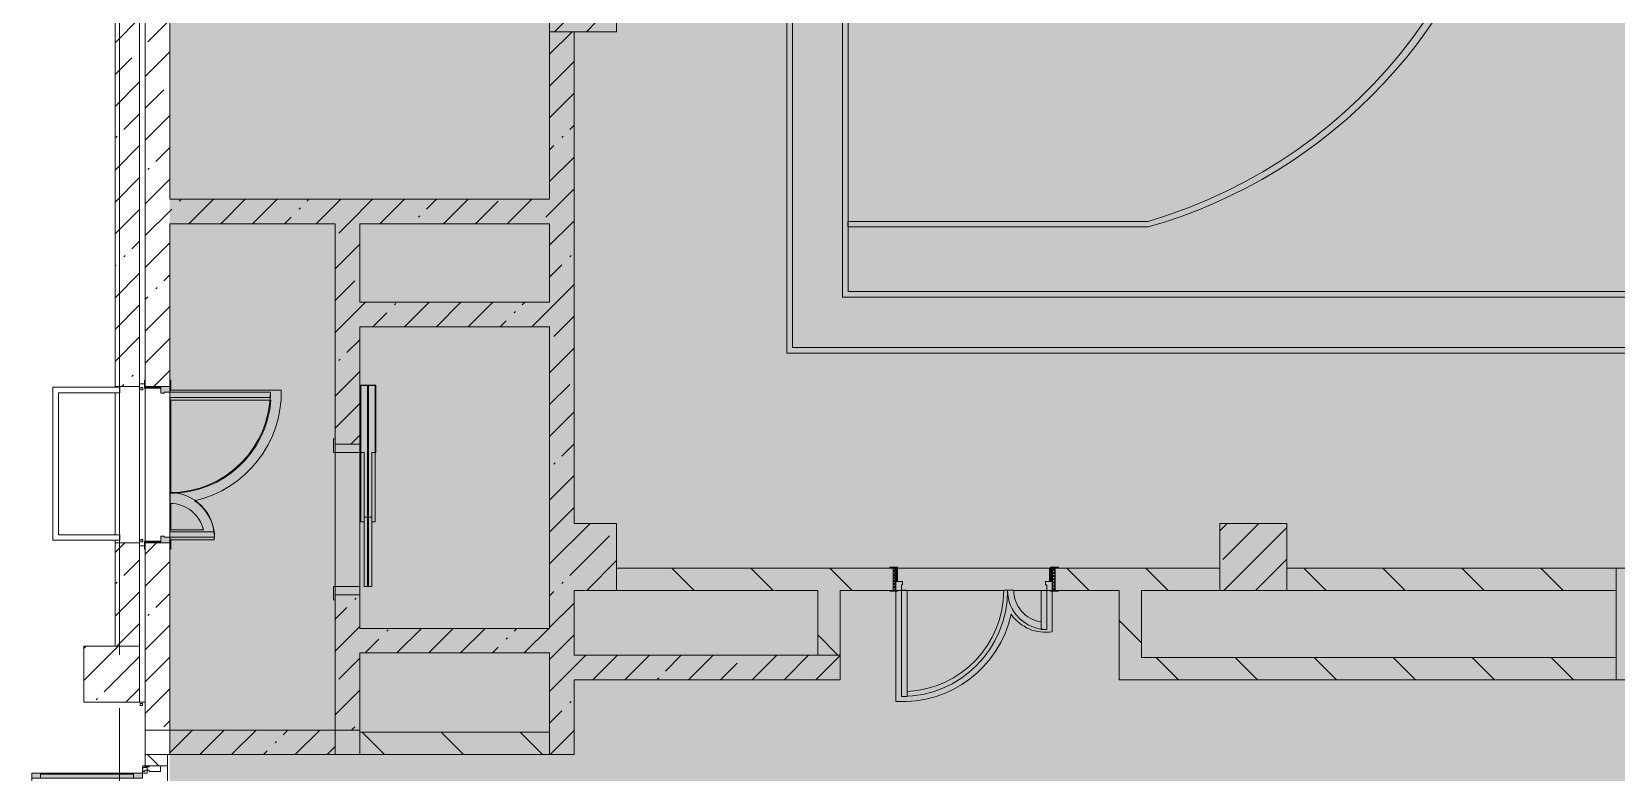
# Model space of a CAD drawing. Header units: millimetres. Extents: x 35098 to 231722, y -8553 to 29000.
# Drawn here: x 142236 to 156422, y 10072 to 16700 of the extents above; entities that cross this region are included whole.
import ezdxf

# ---------------------------------------------------------------- set-up
doc = ezdxf.new("R2010")
doc.units = ezdxf.units.MM
doc.linetypes.add('Осевая', pattern=[3175, 635, -476.25, 1587.5, -476.25])
doc.layers.add('A-DETL-GENF-1', color=7, linetype='Continuous', lineweight=9, true_color=0xc0c0c0, transparency=0.4)
for name, color, linetype, lineweight, true_color in [('A-DETL-GENF-2', 7, 'Continuous', 5, 0xe2e2e2), ('A-DETL-GENF-3', 7, 'Continuous', 5, 0xaaaaaa), ('A-DOOR-2', 7, 'Continuous', 5, 0xaaaaaa), ('A-DOOR-3', 7, 'Continuous', 5, 0xe2e2e2), ('A-DOOR-4', 7, 'Continuous', 5, 0xb7b7b7), ('A-DOOR-FRAM-1', 7, 'Continuous', 5, 0xe2e2e2), ('A-DOOR-FRAM-2', 7, 'Continuous', 5, 0xaaaaaa), ('A-DOOR-FRAM-3', 7, 'Continuous', 5, 0xb7b7b7), ('A-FLOR-1', 7, 'Continuous', 5, 0xaaaaaa), ('A-FLOR-2', 7, 'Continuous', 5, 0xb7b7b7), ('A-WALL-5', 7, 'Continuous', 9, 0x737373), ('I-WALL-4', 7, 'Continuous', 5, 0x737373), ('S-COLS-2', 7, 'Continuous', 5, 0x737373)]:
    doc.layers.add(name, color=color, linetype=linetype, lineweight=lineweight, true_color=true_color)
for name, color, linetype, lineweight in [('A-GLAZ-CWMG-1', 7, 'Continuous', 5), ('A-WALL-4', 7, 'Continuous', 5), ('I-WALL-3', 7, 'Continuous', 5), ('S-COLS-1', 7, 'Continuous', 5), ('Оси', 7, 'Continuous', 9), ('Оси-2', 7, 'Осевая', 9)]:
    doc.layers.add(name, color=color, linetype=linetype, lineweight=lineweight)
pattern_1 = [(135, (104712.3, 0), (-353.5534, -353.5534), [])]
pattern_2 = [(45, (104712.3, 0), (-285.123, 285.123), []), (45, (104997.44, 0), (-285.123, 285.123), [504.031, -100.806, 16.764, -84.042])]

# ---------------------------------------------------------------- blocks, each defined once
blk = doc.blocks.new('BSC_Колонна _Прямоугольная - 600х600-V94-2_7_2_птичка')
at = {"layer": 'S-COLS-1'}
h = blk.add_hatch(dxfattribs=at)
h.set_pattern_fill('FP_133', color=256, style=0, pattern_type=2)
h.set_pattern_definition([(45, (-42460, -17000), (-285.123, 285.123), []), (45, (-42174.88, -17000), (-285.123, 285.123), [504.031, -100.806, 16.764, -84.042])])
h.paths.add_polyline_path([(-300, -300), (300, -300), (300, 300), (-300, 300)])
at = {"layer": 'S-COLS-2'}
for p, q in [((300, 300), (-300, 300)), ((-300, 300), (-300, -300)), ((300, -300), (300, 300)), ((-300, -300), (300, -300))]:
    blk.add_line(p, q, dxfattribs=at)
blk = doc.blocks.new('110_Дверь_СКБ_2Ст - Д-6_л__ ДОО_Дв_1450x2100h_Дверь из раздевальной в коридор-V136-2_7_2_птичка')
at = {"layer": 'A-DOOR-2'}
h = blk.add_hatch(dxfattribs=at)
h.set_pattern_fill('FP_122', color=256, style=0, pattern_type=2)
h.set_pattern_definition([(135, (1576.41, 164.685), (-14.14214, -14.14214), []), (225, (1576.41, 164.685), (14.14214, -14.14214), [])])
h.paths.add_polyline_path([(737.5, 100), (712.5, 100), (712.5, -100), (737.5, -100), (737.5, 0.5)])
at = {"layer": 'A-DOOR-3'}
for points in [[(612.5, 1050), (612.5, 100), (662.5, 100), (662.5, 1050)], [(-637.5, 450), (-637.5, 100), (-587.5, 100), (-587.5, 450)]]:
    blk.add_hatch(color=256, dxfattribs=at).paths.add_polyline_path(points)
h = blk.add_hatch(color=256, dxfattribs=at)
h.paths.add_polyline_path([(-637.5, 100), (-687.5, 100), (-687.5, 20), (-627.5, 20), (-627.5, 50), (-637.5, 50)])
h.paths.add_polyline_path([(712.5, 100), (662.5, 100), (662.5, 50), (652.5, 50), (652.5, 20), (712.5, 20)])
at = {"layer": 'A-DOOR-FRAM-1'}
for points in [[(-742.5, 108), (-742.5, 100), (-672.5, 100), (-672.5, 108)], [(-672.5, 20), (-687.5, 20), (-687.5, -100), (-672.5, -100), (-672.5, 0.5)], [(767.5, 108), (697.5, 108), (697.5, 100), (767.5, 100)], [(712.5, 20), (697.5, 20), (697.5, -100), (712.5, -100), (712.5, 0.5)], [(-672.5, -100), (-742.5, -100), (-742.5, -108), (-672.5, -108)], [(767.5, -100), (697.5, -100), (697.5, -108), (767.5, -108)]]:
    blk.add_hatch(color=256, dxfattribs=at).paths.add_polyline_path(points)
at = {"layer": 'A-DOOR-FRAM-2'}
h = blk.add_hatch(dxfattribs=at)
h.set_pattern_fill('FP_123', color=256, style=0, pattern_type=2)
h.set_pattern_definition([(45, (-546.384, 164.685), (-14.1421, 14.1421), []), (135, (-546.384, 164.685), (-14.1421, -14.1421), [])])
h.paths.add_polyline_path([(-712.5, 100), (-712.5, -100), (-687.5, -100), (-687.5, 100)])
at = {"layer": 'A-DOOR-4'}
for p, q in [((662.5, 1050), (612.5, 1050)), ((612.5, 1050), (612.5, 100)), ((662.5, 100), (662.5, 1050)), ((-637.5, 450), (-637.5, 100)), ((-587.5, 450), (-637.5, 450)), ((-587.5, 100), (-587.5, 450)), ((-637.5, 100), (-587.5, 100)), ((612.5, 100), (662.5, 100))]:
    blk.add_line(p, q, dxfattribs=at)
for centre, radius, start, end in [((662.5, 100), 950, 90, 180), ((-637.5, 100), 350, 360, 90)]:
    blk.add_arc(centre, radius, start, end, dxfattribs=at)
at = {"layer": 'A-DOOR-FRAM-3'}
for p, q in [((-672.5, 108), (-742.5, 108)), ((-742.5, 108), (-742.5, 100)), ((-742.5, 100), (-672.5, 100)), ((-687.5, 100), (-712.5, 100)), ((-712.5, 100), (-712.5, -100)), ((-637.5, 100), (-687.5, 100)), ((-687.5, 100), (-687.5, 20)), ((-687.5, -100), (-687.5, 100)), ((-687.5, 20), (-627.5, 20)), ((-672.5, 20), (-687.5, 20)), ((-687.5, 20), (-687.5, -100)), ((-672.5, 100), (-672.5, 108)), ((-672.5, -100), (-672.5, 20)), ((-637.5, 50), (-637.5, 100)), ((-627.5, 50), (-637.5, 50)), ((-627.5, 20), (-627.5, 50)), ((662.5, 50), (652.5, 50)), ((652.5, 50), (652.5, 20)), ((652.5, 20), (712.5, 20)), ((662.5, 100), (662.5, 50)), ((712.5, 100), (662.5, 100)), ((767.5, 108), (697.5, 108)), ((697.5, 108), (697.5, 100)), ((697.5, 100), (767.5, 100)), ((712.5, 20), (697.5, 20)), ((697.5, 20), (697.5, -100)), ((712.5, 20), (712.5, 100)), ((737.5, 100), (712.5, 100)), ((712.5, 100), (712.5, -100)), ((712.5, -100), (712.5, 20)), ((737.5, -100), (737.5, 100)), ((767.5, 100), (767.5, 108)), ((-672.5, -100), (-742.5, -100)), ((-742.5, -100), (-742.5, -108)), ((-742.5, -108), (-672.5, -108)), ((-712.5, -100), (-687.5, -100)), ((-687.5, -100), (-672.5, -100)), ((-672.5, -108), (-672.5, -100)), ((697.5, -100), (712.5, -100)), ((767.5, -100), (697.5, -100)), ((697.5, -100), (697.5, -108)), ((697.5, -108), (767.5, -108)), ((712.5, -100), (737.5, -100)), ((767.5, -108), (767.5, -100))]:
    blk.add_line(p, q, dxfattribs=at)
blk = doc.blocks.new('110_Дверь_СКБ_2Ст - Д-2 1450x2100h_Лестничная клетка EIS60-31576737-2_7_2_птичка')
at = {"layer": 'A-DOOR-3'}
for points in [[(-587.5, 110), (-587.5, 1010), (-637.5, 1010), (-637.5, 110)], [(662.5, 510), (612.5, 510), (612.5, 110), (662.5, 110)], [(712.5, 30), (697.5, 30), (697.5, -110), (712.5, -110)]]:
    blk.add_hatch(color=256, dxfattribs=at).paths.add_polyline_path(points)
h = blk.add_hatch(color=256, dxfattribs=at)
h.paths.add_polyline_path([(712.5, 110), (662.5, 110), (662.5, 60), (652.5, 60), (652.5, 30), (712.5, 30), (712.5, 90.1)])
h.paths.add_polyline_path([(-627.5, 30), (-627.5, 60), (-637.5, 60), (-637.5, 110), (-687.5, 110), (-687.5, 30)])
at = {"layer": 'A-DOOR-FRAM-1'}
for points in [[(-672.5, 110), (-672.5, 118), (-742.5, 118), (-742.5, 110), (-697.3, 110)], [(-672.5, 30), (-687.5, 30), (-687.5, -110), (-672.5, -110)], [(767.5, 110), (767.5, 118), (697.5, 118), (697.5, 110)], [(-672.5, -110), (-742.5, -110), (-742.5, -118), (-672.5, -118)], [(767.5, -118), (767.5, -110), (697.5, -110), (697.5, -118)]]:
    blk.add_hatch(color=256, dxfattribs=at).paths.add_polyline_path(points)
at = {"layer": 'A-DOOR-4'}
for p, q in [((-637.5, 1010), (-637.5, 110)), ((-587.5, 1010), (-637.5, 1010)), ((-587.5, 110), (-587.5, 1010)), ((662.5, 510), (612.5, 510)), ((612.5, 510), (612.5, 110)), ((662.5, 110), (662.5, 510)), ((-637.5, 110), (-587.5, 110)), ((612.5, 110), (662.5, 110))]:
    blk.add_line(p, q, dxfattribs=at)
for centre, radius, start, end in [((-637.5, 110), 900, 0, 90), ((662.5, 110), 400, 90, 180)]:
    blk.add_arc(centre, radius, start, end, dxfattribs=at)
at = {"layer": 'A-DOOR-FRAM-2'}
for p, q in [((-687.5, 110), (-687.5, 30)), ((-687.5, 30), (-627.5, 30)), ((-672.5, 30), (-687.5, 30)), ((-687.5, 30), (-687.5, -110)), ((-672.5, -110), (-672.5, 30)), ((-637.5, 60), (-637.5, 110)), ((-627.5, 60), (-637.5, 60)), ((-627.5, 30), (-627.5, 60)), ((662.5, 60), (652.5, 60)), ((652.5, 60), (652.5, 30)), ((652.5, 30), (712.5, 30)), ((662.5, 110), (662.5, 60)), ((712.5, 30), (697.5, 30)), ((697.5, 30), (697.5, -110)), ((712.5, 30), (712.5, 110)), ((712.5, -110), (712.5, 30)), ((-672.5, -110), (-742.5, -110)), ((-742.5, -110), (-742.5, -118)), ((-742.5, -118), (-672.5, -118)), ((-687.5, -110), (-672.5, -110)), ((-672.5, -118), (-672.5, -110)), ((697.5, -110), (712.5, -110)), ((767.5, -110), (697.5, -110)), ((697.5, -110), (697.5, -118)), ((697.5, -118), (767.5, -118)), ((767.5, -118), (767.5, -110))]:
    blk.add_line(p, q, dxfattribs=at)
at = {"layer": 'A-DOOR-FRAM-3'}
for p, q in [((-672.5, 118), (-742.5, 118)), ((-742.5, 118), (-742.5, 110)), ((-742.5, 110), (-672.5, 110)), ((-637.5, 110), (-687.5, 110)), ((-672.5, 110), (-672.5, 118)), ((712.5, 110), (662.5, 110)), ((767.5, 118), (697.5, 118)), ((697.5, 118), (697.5, 110)), ((697.5, 110), (767.5, 110)), ((767.5, 110), (767.5, 118))]:
    blk.add_line(p, q, dxfattribs=at)
blk = doc.blocks.new('BSC_Колонна _Прямоугольная - 500х500-V183-2_7_2_птичка')
at = {"layer": 'S-COLS-1'}
h = blk.add_hatch(dxfattribs=at)
h.set_pattern_fill('FP_208', color=256, style=0, pattern_type=2)
h.set_pattern_definition([(45, (-38240, -10950), (-285.123, 285.123), []), (45, (-37954.88, -10950), (-285.123, 285.123), [504.031, -100.806, 16.764, -84.042])])
h.paths.add_polyline_path([(-250, -250), (250, -250), (250, 250), (-250, 250)])
for p, q in [((250, 250), (-250, 250)), ((-250, 250), (-250, -250)), ((250, -250), (250, 250)), ((-250, -250), (250, -250))]:
    blk.add_line(p, q, dxfattribs=at)
blk = doc.blocks.new('DOR_Дверь лифта - 1350х2050h-V188-2_7_2_птичка')
at = {"layer": 'A-DOOR-4'}
for p, q in [((-600, 125), (-720, 125)), ((-720, 125), (-720, 110)), ((-720, 110), (-600, 110)), ((-675, 110), (-675, -110)), ((-600, 110), (-675, 110)), ((-600, 110), (-600, 125)), ((600, 110), (-600, 110)), ((-600, 110), (-600, -110)), ((720, 125), (600, 125)), ((600, 125), (600, 110)), ((600, -110), (600, 110)), ((675, 110), (600, 110)), ((600, 110), (720, 110)), ((675, -110), (675, 110)), ((720, 110), (720, 125)), ((-675, -110), (-600, -110)), ((-600, -110), (600, -110)), ((-20, -120), (-20, -150)), ((600, -120), (-20, -120)), ((600, -110), (675, -110)), ((600, -150), (600, -120)), ((-600, -150), (-600, -180)), ((20, -150), (-600, -150)), ((-600, -180), (20, -180)), ((-600, -190), (-600, -220)), ((20, -190), (-600, -190)), ((-600, -220), (20, -220)), ((-20, -150), (600, -150)), ((-20, -220), (-20, -250)), ((600, -220), (-20, -220)), ((-20, -250), (600, -250)), ((20, -180), (20, -150)), ((20, -220), (20, -190)), ((600, -250), (600, -220))]:
    blk.add_line(p, q, dxfattribs=at)
at = {"layer": 'A-DOOR-FRAM-3'}
for p, q in [((600, -117), (600, -120)), ((1203, -117), (600, -117)), ((600, -120), (1200, -120)), ((1200, -120), (1200, -180)), ((1203, -183), (1203, -117)), ((1200, -180), (20, -180)), ((20, -180), (20, -183)), ((20, -183), (1203, -183)), ((1203, -187), (20, -187)), ((20, -187), (20, -190)), ((20, -190), (1200, -190)), ((600, -250), (600, -253)), ((1200, -250), (600, -250)), ((600, -253), (1203, -253)), ((1200, -190), (1200, -250)), ((1203, -253), (1203, -187))]:
    blk.add_line(p, q, dxfattribs=at)
blk = doc.blocks.new('Дверь_Витражная_остекление_ - ДВН_ДАО_Главный вход_1800 в свету 5-32258809-2_7_2_птичка')
at = {"layer": 'A-DETL-GENF-2'}
for points in [[(-947.5, -723.4), (-947.5, -20), (-992.5, -20), (-992.5, -1012.5), (-947.5, -1012.5)], [(1042.5, -1012.5), (1042.5, -20), (997.5, -20), (997.5, -1012.5)]]:
    blk.add_hatch(color=256, dxfattribs=at).paths.add_polyline_path(points)
at = {"layer": 'A-DETL-GENF-3'}
for p, q in [((-947.5, -20), (-992.5, -20)), ((-992.5, -1012.5), (-992.5, -20)), ((-947.5, -20), (-992.5, -20)), ((-992.5, -20), (-992.5, -1012.5)), ((-992.5, -100), (-947.5, -100)), ((-982.5, -932.5), (-982.5, -100)), ((-947.5, -1012.5), (-947.5, -20)), ((-947.5, -1012.5), (-947.5, -20)), ((988.5, -932.5), (988.5, -100)), ((997.5, -1012.5), (997.5, -20)), ((997.5, -20), (997.5, -1012.5)), ((1042.5, -100), (997.5, -100)), ((1032.5, -932.5), (1032.5, -100)), ((1042.5, -1012.5), (1042.5, -20)), ((1042.5, -1012.5), (1042.5, -20)), ((-992.5, -932.5), (-947.5, -932.5)), ((1042.5, -932.5), (997.5, -932.5)), ((-992.5, -1012.5), (-947.5, -1012.5)), ((-992.5, -1012.5), (-947.5, -1012.5)), ((1042.5, -1012.5), (997.5, -1012.5)), ((997.5, -1012.5), (1042.5, -1012.5))]:
    blk.add_line(p, q, dxfattribs=at)
at = {"layer": 'A-DOOR-2'}
for p, q in [((-1042.5, 20), (-992.5, 20)), ((-1042.5, -20), (-1042.5, 20)), ((-992.5, 20), (-992.5, -20)), ((992.5, 20), (1042.5, 20)), ((992.5, -20), (992.5, 20)), ((1042.5, 20), (1042.5, -20)), ((-992.5, -20), (-1042.5, -20)), ((-992.5, -1012.5), (-992.5, -20)), ((992.5, -1012.5), (992.5, -20)), ((1042.5, -20), (992.5, -20))]:
    blk.add_line(p, q, dxfattribs=at)
for centre, start, end in [((992.5, -20), 209.21115, 212.8228), ((992.5, -20), 217.57984, 270), ((-992.5, -20), 270, 286.54233)]:
    blk.add_arc(centre, 992.5, start, end, dxfattribs=at)
blk = doc.blocks.new('Прямоугольный импост - Импост структурный с накладкой - 160мм Темный-31239248-2_7_2_птичка')
at = {"layer": 'A-GLAZ-CWMG-1'}
for p, q in [((0, 17), (-50, 17)), ((-50, 17), (-50, 0)), ((-50, 0), (-40, 0)), ((-40, 0), (-40, -40)), ((-10, -40), (-10, 0)), ((-10, 0), (0, 0)), ((0, 0), (0, 17)), ((-40, -40), (-50, -40)), ((-50, -40), (-50, -140)), ((-50, -140), (0, -140)), ((0, -40), (-10, -40)), ((0, -140), (0, -40))]:
    blk.add_line(p, q, dxfattribs=at)

msp = doc.modelspace()

# ---------------------------------------------------------------- hatches: boundary and pattern name
at = {"layer": 'A-DETL-GENF-1'}
msp.add_hatch(color=256, dxfattribs=at).paths.add_polyline_path([(180553.3, -280), (180572.3, -280), (180572.3, 3300), (189572.3, 3300), (189572.3, 27350), (146622.3, 27350), (146622.3, 23778), (143472.3, 23778), (143472.3, -280), (179625.7, -280)])
at = {"layer": 'I-WALL-3'}
h = msp.add_hatch(dxfattribs=at)
h.set_pattern_fill('FP_111', color=256, style=0, pattern_type=2)
h.set_pattern_definition(pattern_2)
h.paths.add_polyline_path([(143452.5, 10450), (143472.3, 10450), (143472.3, 12125), (143252.3, 12125), (143252.3, 10450)])
h.paths.add_polyline_path([(143252.3, 13525), (143472.3, 13525), (143472.3, 21575), (143252.3, 21575), (143252.3, 13534.8)])
h.paths.add_polyline_path([(143472.3, 22975), (143472.3, 23420.3), (143252.3, 23420.3), (143252.3, 22975), (143452.5, 22975)])
h = msp.add_hatch(dxfattribs=at)
h.set_pattern_fill('FP_111', color=256, style=0, pattern_type=2)
h.set_pattern_definition(pattern_2)
h.paths.add_polyline_path([(142982.3, 11200), (143202.3, 11200), (143202.3, 12125), (142982.3, 12125), (142982.3, 11221)])
h.paths.add_polyline_path([(143202.3, 13525), (143202.3, 21575), (142982.3, 21575), (142982.3, 13525)])
h.paths.add_polyline_path([(143202.3, 22975), (143202.3, 23400), (142982.3, 23400), (142982.3, 22975)])
h = msp.add_hatch(dxfattribs=at)
h.set_pattern_fill('FP_111', color=256, style=0, pattern_type=2)
h.set_pattern_definition(pattern_2)
h.paths.add_polyline_path([(147092.3, 15200), (147092.3, 16700), (146872.3, 16700), (146872.3, 15200)])
h = msp.add_hatch(dxfattribs=at)
h.set_pattern_fill('FP_111', color=256, style=0, pattern_type=2)
h.set_pattern_definition(pattern_2)
h.paths.add_polyline_path([(147092.3, 14980), (147092.3, 15200), (143472.3, 15200), (143472.3, 14980), (146872.3, 14980)])
h = msp.add_hatch(dxfattribs=at)
h.set_pattern_fill('FP_111', color=256, style=0, pattern_type=2)
h.set_pattern_definition(pattern_2)
h.paths.add_polyline_path([(145172.3, 14280), (145172.3, 14980), (144952.3, 14980), (144952.3, 14280)])
h = msp.add_hatch(dxfattribs=at)
h.set_pattern_fill('FP_111', color=256, style=0, pattern_type=2)
h.set_pattern_definition(pattern_2)
h.paths.add_polyline_path([(147092.3, 10230), (147092.3, 11700), (146872.3, 11700), (146872.3, 10230)])
h.paths.add_polyline_path([(147092.3, 12300), (147092.3, 14980), (146872.3, 14980), (146872.3, 12300)])
h = msp.add_hatch(dxfattribs=at)
h.set_pattern_fill('FP_111', color=256, style=0, pattern_type=2)
h.set_pattern_definition(pattern_2)
h.paths.add_polyline_path([(145172.3, 10450), (145172.3, 11660), (144952.3, 11660), (144952.3, 10450)])
h.paths.add_polyline_path([(145172.3, 13010), (145172.3, 14280), (144952.3, 14280), (144952.3, 13010)])
h = msp.add_hatch(dxfattribs=at)
h.set_pattern_fill('FP_111', color=256, style=0, pattern_type=2)
h.set_pattern_definition(pattern_2)
h.paths.add_polyline_path([(146872.3, 14060), (146872.3, 14280), (145172.3, 14280), (145172.3, 14060), (146235, 14060)])
h = msp.add_hatch(dxfattribs=at)
h.set_pattern_fill('FP_114', color=256, style=0, pattern_type=2)
h.set_pattern_definition(pattern_1)
h.paths.add_polyline_path([(155510.2, 11700), (156422.3, 11700), (156422.3, 11900), (153472.3, 11900), (153472.3, 11700), (154582.7, 11700)])
h.paths.add_polyline_path([(147472.3, 11700), (149948, 11700), (149945.1, 11900), (147472.3, 11900)])
h.paths.add_polyline_path([(151398, 11700), (152872.3, 11700), (152872.3, 11900), (151398, 11900), (151398, 11799.5)])
h = msp.add_hatch(dxfattribs=at)
h.set_pattern_fill('FP_114', color=256, style=0, pattern_type=2)
h.set_pattern_definition(pattern_1)
h.paths.add_polyline_path([(149473, 11120), (149473, 11700), (149273, 11700), (149273, 11120)])
h = msp.add_hatch(dxfattribs=at)
h.set_pattern_fill('FP_114', color=256, style=0, pattern_type=2)
h.set_pattern_definition(pattern_1)
h.paths.add_polyline_path([(152173, 11100), (152173, 11700), (151973, 11700), (151973, 11100)])
h = msp.add_hatch(dxfattribs=at)
h.set_pattern_fill('FP_111', color=256, style=0, pattern_type=2)
h.set_pattern_definition(pattern_2)
h.paths.add_polyline_path([(146872.3, 11140), (146872.3, 11360), (145172.3, 11360), (145172.3, 11140), (146235, 11140)])
h = msp.add_hatch(dxfattribs=at)
h.set_pattern_fill('FP_111', color=256, style=0, pattern_type=2)
h.set_pattern_definition(pattern_2)
h.paths.add_polyline_path([(147092.3, 10900), (149473, 10900), (149473, 11120), (147092.3, 11120)])
h = msp.add_hatch(dxfattribs=at)
h.set_pattern_fill('FP_114', color=256, style=0, pattern_type=2)
h.set_pattern_definition(pattern_1)
h.paths.add_polyline_path([(165872.3, 10900), (165872.3, 11100), (164052.3, 11100), (164052.3, 10900), (164785.4, 10900)])
h.paths.add_polyline_path([(159220.3, 10900), (160212.3, 10900), (160212.3, 11100), (156622.3, 11100), (156622.3, 10900), (157365.3, 10900)])
h.paths.add_polyline_path([(161112.3, 10900), (161322.3, 10900), (161322.3, 11100), (161112.3, 11100), (161112.3, 10980)])
h.paths.add_polyline_path([(162942.3, 10900), (163152.3, 10900), (163152.3, 11100), (162942.3, 11100), (162942.3, 10980)])
h.paths.add_polyline_path([(162242.3, 10900), (162242.3, 11100), (162022.3, 11100), (162022.3, 10900)])
h.paths.add_polyline_path([(151973, 10900), (156422.3, 10900), (156422.3, 11100), (151973, 11100)])
h = msp.add_hatch(dxfattribs=at)
h.set_pattern_fill('FP_111', color=256, style=0, pattern_type=2)
h.set_pattern_definition(pattern_2)
h.paths.add_polyline_path([(144380, 10230), (144952.3, 10230), (144952.3, 10450), (143472.3, 10450), (143472.3, 10230)])
h = msp.add_hatch(dxfattribs=at)
h.set_pattern_fill('FP_114', color=256, style=0, pattern_type=2)
h.set_pattern_definition(pattern_1)
h.paths.add_polyline_path([(146872.3, 10230), (146872.3, 10430), (145172.3, 10430), (145172.3, 10230), (146235, 10230)])
h = msp.add_hatch(dxfattribs=at)
h.set_pattern_fill('FP_114', color=256, style=0, pattern_type=2)
h.set_pattern_definition(pattern_1)
h.paths.add_polyline_path([(143252.3, 7900), (143452.3, 7900), (143452.3, 8000), (143252.3, 8000)])
h.paths.add_polyline_path([(143252.3, 10130), (143452.3, 10130), (143452.3, 10230), (143252.3, 10230)])
at = {"layer": 'S-COLS-1'}
h = msp.add_hatch(dxfattribs=at)
h.set_pattern_fill('FP_111', color=256, style=0, pattern_type=2)
h.set_pattern_definition(pattern_2)
h.paths.add_polyline_path([(147092.3, 11700), (147472.3, 11700), (147472.3, 12300), (146872.3, 12300), (146872.3, 11700)])
h = msp.add_hatch(dxfattribs=at)
h.set_pattern_fill('FP_111', color=256, style=0, pattern_type=2)
h.set_pattern_definition(pattern_2)
h.paths.add_polyline_path([(153472.3, 11700), (153472.3, 12300), (152872.3, 12300), (152872.3, 11700)])

# ---------------------------------------------------------------- linework, layer by layer
at = {"layer": 'A-FLOR-1'}
for p, q in [((143025.5, 13518), (142425.5, 13518)), ((142425.5, 13518), (142425.5, 12148.2)), ((143025.5, 13468), (143025.5, 13518)), ((143244.3, 13550), (143202.3, 13550)), ((142475.5, 12198.2), (142475.5, 13468)), ((142475.5, 13468), (143025.5, 13468)), ((142425.5, 12148.2), (143025.5, 12148.2)), ((143025.5, 12198.2), (142475.5, 12198.2)), ((143025.5, 12148.2), (143025.5, 12198.2)), ((143202.3, 12100), (143244.3, 12100)), ((143252.3, 10700), (143202.3, 10700)), ((143252.3, 10230), (143252.3, 10450)), ((143472.3, 10230), (143452.5, 10230)), ((143252.3, 10120), (143252.3, 10130)), ((143252.3, 10130), (143252.3, 10120))]:
    msp.add_line(p, q, dxfattribs=at)
at = {"layer": 'A-FLOR-2'}
for p, q in [((148995.9, 24981.3), (148995.9, 13824.4)), ((149045.9, 13874.4), (149045.9, 24931.3)), ((149495.9, 24481.3), (149495.9, 14324.4)), ((149545.9, 14374.4), (149545.9, 24431.3)), ((152232, 15002.8), (149542.3, 15002.8)), ((149542.3, 15002.8), (149542.3, 14952.8)), ((149542.3, 14952.8), (152232, 14952.8)), ((159149.1, 14374.4), (149545.9, 14374.4)), ((149495.9, 14324.4), (168852.3, 14324.4)), ((148995.9, 13824.4), (169352.3, 13824.4)), ((169302.3, 13874.4), (149045.9, 13874.4)), ((144470.5, 13493.1), (143475.7, 13493.1)), ((143475.7, 13493.1), (143475.7, 13475)), ((143482.3, 13492.5), (143482.3, 13550)), ((143475.7, 13425), (143475.7, 13403.1)), ((143475.7, 13403.1), (144378, 13403.1)), ((143482.3, 12568.5), (143482.3, 13403.1)), ((143475.7, 12568.1), (143475.7, 12478.1)), ((143482.3, 12242), (143482.3, 12477.5)), ((143772.8, 12242), (143475.7, 12242)), ((143475.7, 12242), (143475.7, 12225)), ((143475.7, 12175), (143475.7, 12152)), ((143475.7, 12152), (143870.1, 12152)), ((143482.3, 12100), (143482.3, 12152)), ((151348, 11780), (151348, 11889.6)), ((151348, 11889.6), (151358, 11889.6)), ((149973, 11692), (149973, 10706.8)), ((150063, 11703), (150023, 11703)), ((151028, 11703), (150938, 11703)), ((151373, 11329.8), (151373, 11692)), ((145172.3, 10230), (144952.3, 10230))]:
    msp.add_line(p, q, dxfattribs=at)
for centre, radius, start, end in [((150947.8, 19382.8), 4564.4, 286.34112, 73.65888), ((150977.3, 19382.8), 4604.2, 285.81331, 348.1026), ((143475.7, 13473.1), 995, 282.67054, 1.1511), ((143475.7, 13473.1), 905, 270, 355.56313), ((143475.7, 12173.1), 395, 7.55422, 56.45952), ((143475.7, 12173.1), 305, 13.0427, 90), ((143475.7, 12173.1), 395, 356.92799, 0.27403), ((150033, 11700), 905, 272.53584, 0.18993), ((151313, 11700), 285, 179.39688, 261.89794), ((150033, 11700), 995, 266.54288, 347.60213), ((151313, 11700), 375, 214.72707, 279.2069)]:
    msp.add_arc(centre, radius, start, end, dxfattribs=at)
at = {"layer": 'A-WALL-4'}
for p, q in [((143232.3, 13515), (143212.3, 13515)), ((143212.3, 13515), (143212.3, 13495)), ((143212.3, 13495), (143232.3, 13495)), ((143232.3, 13495), (143232.3, 13515)), ((143212.3, 12155), (143212.3, 12135)), ((143232.3, 12155), (143212.3, 12155)), ((143212.3, 12135), (143232.3, 12135)), ((143232.3, 12135), (143232.3, 12155)), ((143206.8, 10689), (143206.8, 10669)), ((143226.8, 10689), (143206.8, 10689)), ((143206.8, 10669), (143226.8, 10669)), ((143226.8, 10669), (143226.8, 10689))]:
    msp.add_line(p, q, dxfattribs=at)
at = {"layer": 'A-WALL-5'}
for p, q in [((149273, 11120), (149473, 11120)), ((156422.3, 11100), (156422.3, 10900)), ((146872.3, 10230), (146872.3, 10430))]:
    msp.add_line(p, q, dxfattribs=at)
at = {"layer": 'I-WALL-3'}
for p, q in [((142982.3, 21584.5), (142982.3, 13518)), ((143202.3, 11200), (143202.3, 21584.5)), ((143252.3, 21520), (143252.3, 13580)), ((142982.3, 13525), (143202.3, 13525)), ((143252.3, 12140), (143252.3, 13510)), ((142982.3, 12198.2), (142982.3, 13468)), ((142982.3, 12148.2), (142982.3, 11200)), ((143202.3, 12125), (142982.3, 12125)), ((143252.3, 12070), (143252.3, 10450)), ((143252.3, 10450), (143472.3, 10450)), ((143452.3, 10230), (143252.3, 10230)), ((143252.3, 10230), (143252.3, 10130)), ((143452.3, 10230), (143452.3, 7900)), ((143252.3, 10130), (143452.3, 10130))]:
    msp.add_line(p, q, dxfattribs=at)
at = {"layer": 'I-WALL-4'}
for p, q in [((143472.3, 15200), (143472.3, 21520)), ((146872.3, 16700), (146872.3, 15200)), ((147092.3, 12300), (147092.3, 16700)), ((146872.3, 15200), (143472.3, 15200)), ((143472.3, 13580), (143472.3, 14980)), ((143472.3, 14980), (144952.3, 14980)), ((144952.3, 14980), (144952.3, 13010)), ((145172.3, 14980), (146872.3, 14980)), ((145172.3, 14280), (145172.3, 14980)), ((146872.3, 14980), (146872.3, 14280)), ((146872.3, 14280), (145172.3, 14280)), ((145172.3, 13010), (145172.3, 14060)), ((145172.3, 14060), (146872.3, 14060)), ((146872.3, 14060), (146872.3, 12300)), ((143472.3, 13425), (143472.3, 12225)), ((144952.3, 13010), (145172.3, 13010)), ((143472.3, 12070), (143472.3, 10230)), ((149918, 11900), (147472.3, 11900)), ((147472.3, 11900), (147472.3, 11700)), ((149988, 11900), (151358, 11900)), ((152872.3, 11900), (151428, 11900)), ((152872.3, 11700), (152872.3, 11900)), ((158872.3, 11900), (153472.3, 11900)), ((153472.3, 11900), (153472.3, 11700)), ((156422.3, 11900), (156422.3, 11100)), ((144952.3, 11660), (144952.3, 10230)), ((145172.3, 11660), (144952.3, 11660)), ((145172.3, 11360), (145172.3, 11660)), ((146872.3, 11700), (146872.3, 11360)), ((147092.3, 11120), (147092.3, 11700)), ((147472.3, 11700), (149273, 11700)), ((149273, 11700), (149273, 11120)), ((149473, 11700), (149918, 11700)), ((149473, 10900), (149473, 11700)), ((150937.9, 11700), (150073, 11700)), ((151273, 11700), (151028.3, 11700)), ((151428, 11700), (151973, 11700)), ((151973, 11700), (151973, 10900)), ((152173, 11700), (152872.3, 11700)), ((152173, 11100), (152173, 11700)), ((153472.3, 11700), (156422.3, 11700)), ((146872.3, 11360), (145172.3, 11360)), ((145172.3, 10230), (145172.3, 11140)), ((145172.3, 11140), (146872.3, 11140)), ((146872.3, 11140), (146872.3, 10430)), ((149273, 11120), (147092.3, 11120)), ((156422.3, 11100), (152173, 11100)), ((147092.3, 10900), (149473, 10900)), ((147092.3, 10230), (147092.3, 10900)), ((151973, 10900), (160412.3, 10900)), ((145172.3, 10450), (143472.3, 10450)), ((146872.3, 10430), (145172.3, 10430)), ((143472.3, 10230), (144952.3, 10230)), ((144952.3, 10230), (147092.3, 10230))]:
    msp.add_line(p, q, dxfattribs=at)
at = {"layer": 'S-COLS-2'}
for p, q in [((146872.3, 12300), (146872.3, 11700)), ((147472.3, 12300), (147092.3, 12300)), ((147472.3, 11700), (147472.3, 12300)), ((153472.3, 12300), (152872.3, 12300)), ((152872.3, 12300), (152872.3, 11900)), ((153472.3, 11900), (153472.3, 12300)), ((152872.3, 11900), (152872.3, 11700)), ((153472.3, 11700), (153472.3, 11900)), ((147092.3, 11700), (147472.3, 11700)), ((152872.3, 11700), (153472.3, 11700))]:
    msp.add_line(p, q, dxfattribs=at)
at = {"layer": 'Оси'}
msp.add_line((143022.3, 11277.7), (143022.3, 23777.7), dxfattribs=at)
at = {"layer": 'Оси-2'}
msp.add_line((143022.3, 7947.2), (143022.3, 11277.7), dxfattribs=at)

# ---------------------------------------------------------------- block references
at = {"layer": 'A-DOOR-2', "rotation": 269.9999999999999}
msp.add_blockref('Дверь_Витражная_остекление_ - ДВН_ДАО_Главный вход_1800 в свету 5-32258809-2_7_2_птичка', (143248.3, 9072.5), dxfattribs=at)
at = {"layer": 'A-DOOR-4'}
for name, p, rotation in [('110_Дверь_СКБ_2Ст - Д-2 1450x2100h_Лестничная клетка EIS60-31576737-2_7_2_птичка', (143362.3, 12837.5), 269.9999999999999), ('DOR_Дверь лифта - 1350х2050h-V188-2_7_2_птичка', (145062.3, 12335), 90), ('110_Дверь_СКБ_2Ст - Д-6_л__ ДОО_Дв_1450x2100h_Дверь из раздевальной в коридор-V136-2_7_2_птичка', (150685.5, 11800), 180)]:
    msp.add_blockref(name, p, dxfattribs=dict(at, rotation=rotation))
at = {"layer": 'A-GLAZ-CWMG-1', "rotation": 89.99999999999993}
msp.add_blockref('Прямоугольный импост - Импост структурный с накладкой - 160мм Темный-31239248-2_7_2_птичка', (143248.3, 10130), dxfattribs=at)
at = {"layer": 'S-COLS-1'}
msp.add_blockref('BSC_Колонна _Прямоугольная - 500х500-V183-2_7_2_птичка', (142952.3, 10950), dxfattribs=at)
at = {"layer": 'S-COLS-2'}
msp.add_blockref('BSC_Колонна _Прямоугольная - 600х600-V94-2_7_2_птичка', (147172.3, 17000), dxfattribs=at)

doc.saveas('drawing.dxf')
